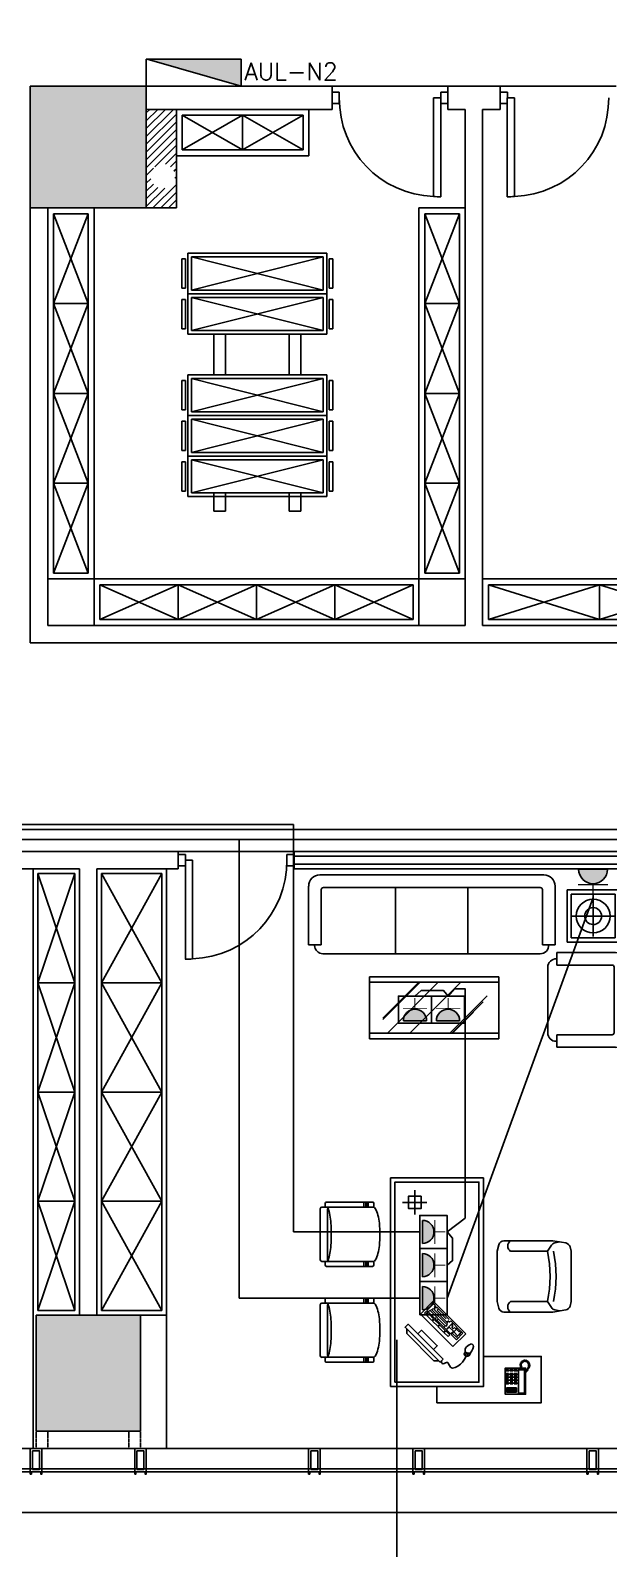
# Model space of a CAD drawing. Header units: inches. Extents: x 10 to 166961, y -47 to 131592.
# Drawn here: x 103723 to 108710, y 20649 to 33743 of the extents above; entities that cross this region are included whole.
import ezdxf

# ---------------------------------------------------------------- set-up
doc = ezdxf.new("R2010")
doc.units = ezdxf.units.IN
doc.header["$MEASUREMENT"] = 0
doc.linetypes.add('CONTINOUS', pattern=[0])
doc.linetypes.add('DASH', pattern=[0.35, 0.25, -0.1])
for name, color, linetype in [('2', 2, 'Continuous'), ('4', 4, 'Continuous'), ('6', 6, 'Continuous'), ('8', 8, 'Continuous'), ('D-电气标号', 7, 'Continuous'), ('METAL', 7, 'Continuous'), ('Shearwall', 7, 'Continuous'), ('shearwall-bh', 253, 'Continuous'), ('stair', 2, 'Continuous'), ('wall', 2, 'Continuous'), ('windows', 4, 'Continuous'), ('修改', 1, 'Continuous'), ('家具', 9, 'Continuous'), ('尺寸3', 31, 'Continuous'), ('插座图', 4, 'Continuous')]:
    doc.layers.add(name, color=color, linetype=linetype)
doc.styles.get("Standard").update_dxf_attribs({"font": 'txt', "bigfont": 'gbcbig.shx'})

# ---------------------------------------------------------------- blocks, each defined once
blk = doc.blocks.new('Metal')
at = {"layer": 'METAL', "color": 4}
for points in [[(-50, 20), (-40, 20), (-40, 0), (40, 0), (40, 20), (50, 20), (50, -200), (-50, -200)], [(-30, -20), (30, -20), (30, -180), (-30, -180)]]:
    blk.add_lwpolyline(points, close=True, dxfattribs=at)
blk = doc.blocks.new('A$C6F910B85')
at = {"layer": '2', "linetype": 'CONTINOUS'}
blk.add_lwpolyline([(16, 10), (125, 446), (164, 437), (55, 0)], close=True, dxfattribs=at)
at = {"layer": '家具', "color": 8, "linetype": 'CONTINOUS'}
for p, q in [((181, 381), (159, 417)), ((96, 41), (181, 381)), ((96, 41), (60, 19))]:
    blk.add_line(p, q, dxfattribs=at)
blk.add_lwpolyline([(95, 325), (49, 337), (0, 142), (46, 131)], dxfattribs=at)
blk = doc.blocks.new('A$C199E2D14')
at = {"layer": '家具', "color": 8}
for p, q in [((207, 195), (191, 175)), ((199, 175), (210, 192)), ((212, 197), (207, 195)), ((210, 192), (216, 195)), ((215, 199), (212, 197)), ((218, 205), (215, 204)), ((215, 204), (215, 199)), ((216, 195), (218, 196)), ((221, 202), (218, 205)), ((218, 198), (220, 195)), ((218, 196), (218, 198)), ((224, 208), (219, 206)), ((219, 206), (221, 202)), ((220, 195), (232, 202)), ((232, 151), (223, 152)), ((223, 148), (236, 147)), ((223, 148), (223, 148)), ((230, 203), (224, 208)), ((236, 214), (229, 210)), ((229, 210), (230, 203)), ((232, 202), (250, 213)), ((238, 150), (232, 151)), ((243, 210), (236, 214)), ((236, 147), (242, 144)), ((244, 148), (238, 150)), ((247, 220), (241, 217)), ((241, 217), (243, 210)), ((242, 144), (243, 145)), ((243, 145), (245, 141)), ((248, 151), (244, 148)), ((245, 141), (251, 139)), ((252, 216), (247, 220)), ((253, 148), (248, 151)), ((251, 213), (276, 213)), ((251, 139), (254, 145)), ((254, 223), (252, 216)), ((269, 144), (253, 148)), ((262, 223), (254, 223)), ((254, 145), (256, 137)), ((262, 215), (262, 223)), ((264, 223), (262, 215)), ((263, 135), (266, 143)), ((270, 223), (264, 223)), ((266, 143), (269, 134)), ((283, 149), (269, 144)), ((273, 216), (270, 223)), ((276, 223), (273, 216)), ((275, 136), (277, 143)), ((282, 222), (276, 223)), ((276, 213), (293, 203)), ((277, 143), (282, 138)), ((282, 214), (282, 222)), ((287, 219), (282, 214)), ((282, 138), (288, 140)), ((294, 160), (283, 149)), ((285, 146), (292, 143)), ((288, 140), (285, 146)), ((292, 216), (287, 219)), ((289, 209), (292, 216)), ((297, 212), (289, 209)), ((292, 143), (296, 147)), ((293, 203), (299, 189)), ((293, 154), (301, 151)), ((296, 147), (293, 154)), ((301, 173), (294, 160)), ((301, 209), (297, 212)), ((297, 202), (301, 209)), ((305, 204), (297, 202)), ((299, 189), (301, 173)), ((299, 161), (306, 161)), ((304, 155), (299, 161)), ((301, 194), (306, 199)), ((309, 194), (301, 194)), ((301, 169), (310, 169)), ((308, 165), (301, 169)), ((301, 151), (304, 155)), ((303, 187), (311, 189)), ((310, 185), (303, 187)), ((304, 177), (311, 180)), ((310, 174), (304, 177)), ((306, 199), (305, 204)), ((306, 161), (308, 165)), ((311, 189), (309, 194)), ((311, 180), (310, 185)), ((310, 169), (310, 174)), ((19, 101), (59, 101)), ((19, 101), (19, 10)), ((19, 10), (59, 10)), ((29, 101), (29, 10)), ((39, 101), (39, 10)), ((49, 101), (49, 10)), ((59, 101), (59, 10)), ((256, 137), (263, 135)), ((269, 134), (275, 136))]:
    blk.add_line(p, q, dxfattribs=at)
for points in [[(238, 146), (238, 0), (0, 0), (0, 186), (200, 186)], [(206, 186), (238, 186), (238, 150)]]:
    blk.add_lwpolyline(points, dxfattribs=at)
for points in [[(10, 175), (223, 175), (223, 120), (10, 120)], [(108, 106), (95, 106), (95, 82), (108, 82)], [(108, 69), (95, 69), (95, 45), (108, 45)], [(108, 31), (95, 31), (95, 7), (108, 7)], [(135, 106), (123, 106), (123, 82), (135, 82)], [(135, 69), (123, 69), (123, 45), (135, 45)], [(135, 31), (123, 31), (123, 7), (135, 7)], [(162, 106), (150, 106), (150, 82), (162, 82)], [(162, 69), (150, 69), (150, 45), (162, 45)], [(162, 31), (150, 31), (150, 7), (162, 7)], [(188, 106), (175, 106), (175, 82), (188, 82)], [(188, 69), (175, 69), (175, 45), (188, 45)], [(188, 31), (175, 31), (175, 7), (188, 7)], [(225, 106), (213, 106), (213, 82), (225, 82)], [(225, 69), (213, 69), (213, 45), (225, 45)], [(225, 31), (213, 31), (213, 7), (225, 7)]]:
    blk.add_lwpolyline(points, close=True, dxfattribs=at)
blk = doc.blocks.new('A$C2D870EBA')
at = {"layer": '4', "color": 4}
for p, q in [((58, 579), (58, 605)), ((515, 615), (68, 615)), ((112, 615), (112, 568)), ((121, 568), (121, 615)), ((134, 568), (134, 615)), ((156, 568), (156, 615)), ((525, 579), (525, 605)), ((557, 568), (515, 568)), ((573, 63), (573, 553)), ((58, 11), (58, 37)), ((515, 0), (68, 0)), ((112, 48), (112, 0)), ((121, 0), (121, 48)), ((134, 0), (134, 47)), ((156, 0), (156, 48)), ((557, 47), (515, 47)), ((525, 37), (525, 11))]:
    blk.add_line(p, q, dxfattribs=at)
for points in [[(0, 307, -0.025468), (5, 414, -0.03503), (19, 491, -0.073968), (46, 556, -0.261807), (64, 567, -0.264295)], [(64, 47, -0.261807), (46, 58, -0.073968), (19, 124, -0.03503), (5, 200, -0.025468), (0, 307, -0.025468)]]:
    blk.add_lwpolyline(points, format="xyb", dxfattribs=at)
for centre, radius, start, end in [((68, 605), 10.4, 90, 180), ((515, 605), 10.4, 0, 90), ((68, 579), 10.4, 180, 270), ((515, 579), 10.4, 270.0016, 0), ((557, 553), 15.6, 0, 90), ((68, 37), 10.4, 90, 180), ((68, 11), 10.4, 180, 270), ((515, 37), 10.4, 0, 89.9988), ((515, 11), 10.4, 270, 0), ((557, 63), 15.6, 270, 0)]:
    blk.add_arc(centre, radius, start, end, dxfattribs=at)
at = {"layer": '8', "color": 8}
for p, q in [((515, 568), (64, 568)), ((502, 68), (502, 547)), ((515, 47), (64, 47))]:
    blk.add_line(p, q, dxfattribs=at)
for points in [[(468, 308, -0.016344), (471, 416, -0.022849), (480, 492, -0.051986), (498, 561, -0.284906), (508, 568, -0.024025)], [(510, 49, -0.030131), (509, 49, -0.31106), (498, 56, -0.051986), (480, 125, -0.022849), (471, 201, -0.016344), (468, 308, -0.016344)]]:
    blk.add_lwpolyline(points, format="xyb", dxfattribs=at)
for centre, start, end in [((481, 547), 0, 90), ((481, 68), 270, 0)]:
    blk.add_arc(centre, 20.8, start, end, dxfattribs=at)
blk = doc.blocks.new('z1')
at = {"layer": '4', "color": 252}
for p, q in [((-186, -853), (-194, -897)), ((-114, -789), (-166, -824)), ((319, -789), (372, -824)), ((392, -853), (400, -897))]:
    blk.add_line(p, q, dxfattribs=at)
blk.add_lwpolyline([(1053, 564), (-747, 564), (-747, -236), (1053, -236)], close=True, dxfattribs=at)
blk.add_lwpolyline([(793, -236), (793, -735), (1193, -735), (1193, 165), (1053, 165)], dxfattribs=at)
blk.add_lwpolyline([(319, -356), (376, -370, -0.344151), (411, -414), (411, -834), (392, -948, -0.262026), (358, -984), (319, -994), (-114, -994), (-152, -984, -0.262026), (-186, -948), (-205, -834), (-205, -414, -0.344151), (-170, -370), (-114, -356)], format="xyb", close=True, dxfattribs=at)
for centre, radius, start, end in [((-141, -862), 45.6, 123.6901, 168.6901), ((103, 228), 1040, 257.982, 282.018), ((347, -862), 45.6, 11.3099, 56.3099)]:
    blk.add_arc(centre, radius, start, end, dxfattribs=at)
at = {"layer": '8', "color": 252}
for p, q in [((-536, 250), (-536, 460)), ((-641, 355), (-431, 355)), ((317, 197), (428, 307)), ((404, 257), (419, 272)), ((419, 272), (432, 259)), ((428, 307), (708, 26)), ((597, -85), (317, 197)), ((396, 250), (339, 193)), ((339, 193), (356, 176)), ((356, 176), (367, 187)), ((376, 178), (365, 167)), ((365, 167), (474, 58)), ((367, 187), (376, 178)), ((385, 191), (374, 180)), ((391, 208), (380, 196)), ((380, 196), (385, 191)), ((381, 150), (393, 161)), ((400, 224), (387, 211)), ((387, 211), (391, 208)), ((389, 187), (496, 80)), ((393, 161), (470, 84)), ((395, 204), (509, 89)), ((560, 85), (396, 250)), ((406, 237), (396, 228)), ((396, 228), (400, 224)), ((400, 220), (525, 95)), ((417, 244), (404, 257)), ((432, 259), (417, 244)), ((424, 237), (439, 252)), ((468, 193), (424, 237)), ((439, 252), (483, 207)), ((470, 183), (459, 172)), ((483, 207), (468, 193)), ((474, 187), (489, 202)), ((518, 143), (474, 187)), ((474, 157), (485, 169)), ((489, 202), (533, 157)), ((533, 157), (518, 143)), ((522, 139), (537, 154)), ((568, 93), (522, 139)), ((537, 154), (583, 107)), ((485, 69), (498, 56)), ((498, 56), (487, 45)), ((487, 45), (503, 28)), ((488, 69), (500, 80)), ((500, 80), (505, 74)), ((503, 28), (560, 85)), ((505, 74), (514, 83)), ((507, 24), (520, 37)), ((542, -11), (507, 24)), ((514, 83), (522, 76)), ((520, 37), (531, 26)), ((522, 76), (533, 87)), ((529, 91), (540, 102)), ((533, 87), (529, 91)), ((531, 26), (542, 37)), ((540, 58), (564, 82)), ((575, 22), (540, 58)), ((542, 37), (555, 24)), ((555, 2), (542, -11)), ((555, 24), (544, 13)), ((544, 13), (555, 2)), ((549, -14), (605, 41)), ((564, 82), (599, 46)), ((583, 107), (568, 93)), ((572, 89), (586, 104)), ((607, 54), (572, 89)), ((599, 46), (575, 22)), ((584, 17), (614, -13)), ((586, 104), (621, 68)), ((594, 30), (625, -2)), ((708, 26), (597, -85)), ((605, 41), (649, -4)), ((621, 68), (607, 54)), ((593, -59), (549, -14)), ((560, -7), (581, -27)), ((581, -27), (571, -37)), ((582, -48), (603, -28)), ((649, -4), (593, -59)), ((603, -28), (627, -4)), ((603, -28), (612, -37)), ((627, -4), (636, -13)), ((-114, -470), (-114, -789)), ((319, -789), (319, -470))]:
    blk.add_line(p, q, dxfattribs=at)
for points in [[(1016, 527), (-710, 527), (-710, -198), (1016, -198)], [(-590, 301), (-590, 409), (-482, 409), (-482, 301)]]:
    blk.add_lwpolyline(points, close=True, dxfattribs=at)
for centre, radius, start, end in [((-159, -504), 57, 36.8699, 143.1301), ((365, -504), 57, 36.8699, 143.1301), ((103, 177), 1040, 257.982, 282.018)]:
    blk.add_arc(centre, radius, start, end, dxfattribs=at)
at = {"layer": '家具', "color": 252}
for p, q in [((685, -128), (687, -140)), ((761, -90), (786, -82)), ((764, -105), (790, -98))]:
    blk.add_line(p, q, dxfattribs=at)
for centre, radius, start, end in [((784, -168), 106, 126.187, 158.0274), ((605, 153), 321, 288.5032, 303.1595), ((671, -120), 94.8, 357.1219, 27.0015), ((773, -100), 17, 296.3285, 354.4483), ((751, -98), 39, 354.4483, 37.2497), ((707, -129), 22.5, 208.6427, 269.0923)]:
    blk.add_arc(centre, radius, start, end, dxfattribs=at)
for points, knots in [([(789, -88), (813, -76), (861, -50), (921, 54), (820, 68), (870, 115), (840, 126), (829, 125)], [0, 0, 0, 0, 89.180996, 185.391702, 247.379604, 284.879604, 301.833056, 301.833056, 301.833056, 301.833056]), ([(721, -82), (733, -78), (749, -81), (767, -72), (775, -70), (781, -73), (782, -75)], [0, 0, 0, 0, 61.392948, 66.317377, 85.526749, 93.173022, 93.173022, 93.173022, 93.173022])]:
    blk.add_open_spline(points, degree=3, knots=knots, dxfattribs=at)
at = {"layer": '8', "color": 252, "ltscale": 10000, "yscale": 0.8982157077043667, "zscale": 0.8982157078096094}
for p, xscale, rotation in [((16, 656), 0.898215707813506, 90), ((290, 656), -0.898215707813506, 270)]:
    blk.add_blockref('A$C2D870EBA', p, dxfattribs=dict(at, xscale=xscale, rotation=rotation))
at = {"layer": '8', "color": 252, "xscale": 0.9450000000651926, "yscale": 0.9450000000433647, "zscale": 0.9450000000000001, "rotation": 180}
blk.add_blockref('A$C199E2D14', (1119, -425), dxfattribs=at)
at = {"layer": '家具', "color": 252, "extrusion": (0, 0, -1), "xscale": -0.9449999999935756, "yscale": 0.9450000000433644, "zscale": -0.9450000000000001, "rotation": 300.976146288009}
blk.add_blockref('A$C6F910B85', (-816, 93), dxfattribs=at)
blk = doc.blocks.new('A$C0DE74622')
at = {"layer": '家具', "color": 4}
for p, q in [((671, 632), (88, 632)), ((0, 543), (0, 71)), ((101, 71), (101, 515)), ((117, 531), (643, 531)), ((659, 515), (659, 71)), ((760, 71), (760, 543)), ((0, 71), (101, 71)), ((115, 0), (642, 0)), ((659, 71), (760, 71))]:
    blk.add_line(p, q, dxfattribs=at)
at = {"layer": '家具', "color": 4, "extrusion": (0, 0, -1)}
for centre, major_axis, start_param, end_param in [((88, 543), (0.4, 88.5), 4.708006, 6.278802), ((671, 543), (0.8, -88.5), 3.15089, 4.721687), ((117, 515), (11.8, -11.8), 2.356194, 3.926991), ((643, 515), (11.8, 11.8), 5.497787, 7.068583), ((115, 67), (0.8, 67), 3.130013, 4.70081), ((642, 67), (0.4, 67), 1.50663, 3.134946)]:
    blk.add_ellipse(centre, major_axis=major_axis, ratio=1, start_param=start_param, end_param=end_param, dxfattribs=at)
blk = doc.blocks.new('6447')
at = {"layer": '家具'}
h = blk.add_hatch(dxfattribs=at)
h.set_pattern_fill('AR-RROOF', color=8, scale=424.285714, angle=405, style=0)
h.set_pattern_definition([(135, (1000704.1, -49880.36), (-864.044, 324.0165), [5727.86, -763.714, 1909.286, -381.86]), (135, (1000210, -49656.25), (-89.105, -629.132), [1145.57, -126.013, 2291.143, -286.393]), (135, (1000339.6, -49974.87), (-1584.981, 1223.1624), [3054.857, -534.6, 1527.43, -381.857])])
h.paths.add_polyline_path([(1002122, -32951), (1002122, -32512), (1003022, -32512), (1003022, -32951)])
at = {"layer": '家具', "color": 4}
for p, q in [((1001538, -32190, 0), (1001538, -31682, 0)), ((1001633, -31586, 0), (1003567, -31586, 0)), ((1003663, -31682, 0), (1003663, -32190, 0)), ((1000984, -32166), (1000984, -31716)), ((1000984, -31716), (1001434, -31716)), ((1001434, -31716), (1001434, -32166)), ((1001646, -31713, 0), (1001646, -32190, 0)), ((1003536, -31695, 0), (1001665, -31695, 0)), ((1003554, -32190, 0), (1003554, -31713, 0)), ((1001434, -32166), (1000984, -32166)), ((1001646, -32190, 0), (1001538, -32190, 0)), ((1003663, -32190, 0), (1003554, -32190, 0)), ((1003539, -32266, 0), (1001665, -32266, 0)), ((1002022, -32464, 0), (1003137, -32464, 0)), ((1002022, -32999, 0), (1002022, -32464, 0)), ((1003137, -32464, 0), (1003137, -32999, 0)), ((1003137, -32999, 0), (1002022, -32999, 0))]:
    blk.add_line(p, q, dxfattribs=at)
at = {"layer": '家具', "color": 8}
for p, q in [((1001020, -32130), (1001020, -31752)), ((1001020, -31752), (1001398, -31752)), ((1001209, -31759), (1001209, -32116)), ((1001398, -31752), (1001398, -32130)), ((1002290, -32266, 0), (1002290, -31695, 0)), ((1002914, -32266, 0), (1002914, -31695, 0)), ((1001027, -31941), (1001391, -31941)), ((1001398, -32130), (1001020, -32130)), ((1002022, -32512, 0), (1003137, -32512, 0)), ((1002022, -32951, 0), (1003137, -32951, 0))]:
    blk.add_line(p, q, dxfattribs=at)
at = {"layer": '家具', "color": 4}
for centre, major_axis, start_param, end_param in [((1001633, -31682, 0), (-0.9, 95.2), -0.009767, 1.561029), ((1003567, -31682, 0), (1, 95.2), -1.560508, 0.010289), ((1001665, -31713, 0), (-12.8, 12.8), -0.785398, 0.785398), ((1003536, -31713, 0), (12.8, 12.8), 5.497787, 7.068583), ((1001665, -32194, 0), (1.6, 72.1), 1.535591, 3.163907), ((1003539, -32194, 0), (-0.6, 72.1), 3.133569, 4.704365)]:
    blk.add_ellipse(centre, major_axis=major_axis, ratio=1, start_param=start_param, end_param=end_param, dxfattribs=at)
at = {"layer": '家具', "color": 8}
for major_axis, start_param, end_param in [((0, 146), 1.571916208735653, 7.855101515915239), ((-0.2, 72.9), 1.56867049903344, 7.851855806213026)]:
    blk.add_ellipse((1001209, -31941), major_axis=major_axis, ratio=1, start_param=start_param, end_param=end_param, dxfattribs=at)
at = {"layer": '家具', "xscale": 1.075571177531856, "yscale": 1.075571177392703, "zscale": 1.075571177504394, "rotation": 90}
blk.add_blockref('A$C0DE74622', (1001600, -33073, 0), dxfattribs=at)
blk = doc.blocks.new('A$C127C375D')
at = {"layer": '插座图', "lineweight": -2}
blk.add_hatch(color=3, dxfattribs=at).paths.add_polyline_path([(91.7, 8.4, 1), (16.1, 8.4)])
at = {"layer": '插座图', "color": 3, "lineweight": -2}
blk.add_line((16.1, 8.4), (91.7, 8.4), dxfattribs=at)
blk.add_lwpolyline([(0, 0), (107.8, 0), (107.8, 88.6), (0, 88.6)], close=True, dxfattribs=at)
at = {"layer": '插座图', "color": 3, "lineweight": -2, "const_width": 3.2}
for points in [[(14.3, 48.8), (92.6, 48.8)], [(53.9, 46.2), (53.9, 82.6)]]:
    blk.add_lwpolyline(points, dxfattribs=at)
at = {"layer": '插座图', "color": 3, "lineweight": -2}
blk.add_arc((53.9, 8.4), 37.8, 0, 180, dxfattribs=at)
blk = doc.blocks.new('A$C029860CA')
at = {"layer": '插座图', "lineweight": -2}
blk.add_hatch(color=3, dxfattribs=at).paths.add_polyline_path([(96.7, 0, 1), (2.2, 0)])
at = {"layer": '插座图', "color": 3, "lineweight": -2}
blk.add_line((2.2, 0), (96.7, 0), dxfattribs=at)
at = {"layer": '插座图', "color": 3, "lineweight": -2, "const_width": 4}
for points in [[(0, 50.5), (97.9, 50.5)], [(49.5, 47.3), (49.5, 92.7)]]:
    blk.add_lwpolyline(points, dxfattribs=at)
at = {"layer": '插座图', "color": 3, "lineweight": -2}
blk.add_arc((49.5, 0), 47.3, 0, 180, dxfattribs=at)
blk = doc.blocks.new('A$C120B0ACC')
at = {"layer": '插座图', "lineweight": -2}
blk.add_hatch(color=3, dxfattribs=at).paths.add_polyline_path([(0, 44.1), (0, 0), (152.7, 0)])
at = {"layer": '插座图', "color": 3, "lineweight": -2}
for p, q in [((154.2, 44.1), (0, 44.1)), ((0, 44.1), (152.7, 0)), ((0, 44.1), (0, 0)), ((154.2, 0), (154.2, 44.1)), ((0, 0), (154.2, 0)), ((0, 0), (152.7, 0))]:
    blk.add_line(p, q, dxfattribs=at)

msp = doc.modelspace()

# ---------------------------------------------------------------- hatches: boundary and pattern name
at = {"layer": 'shearwall-bh'}
for points in [[(104723, 33262), (103723, 33262), (103723, 32212), (104723, 32212)], [(104673, 22662), (103773, 22662), (103773, 21662), (104673, 21662)]]:
    msp.add_hatch(color=252, dxfattribs=at).paths.add_polyline_path(points)

# ---------------------------------------------------------------- linework, layer by layer
at = {"color": 252}
for p, q in [((104723, 33062), (104983, 33062)), ((104723, 32212), (104723, 33062)), ((104983, 33062), (104983, 32212)), ((104723, 32212), (104983, 32212)), ((104983, 32212), (104723, 32212))]:
    msp.add_line(p, q, dxfattribs=at)
at = {"color": 2}
for p, q in [((105992, 26894), (99349, 26896)), ((112454, 26851), (99349, 26851)), ((105992, 23381), (105992, 26894)), ((105524, 26764), (99349, 26764)), ((112244, 26764), (105054, 26764)), ((105524, 22810), (105524, 26764)), ((108576, 26264), (107317, 22810)), ((107082, 23381), (105992, 23381)), ((107082, 22810), (105524, 22810))]:
    msp.add_line(p, q, dxfattribs=at)
for points in [[(107040, 25415), (107095, 25462), (107287, 25462), (107326, 25415)], [(107317, 23381), (107474, 23500), (107474, 25477), (107382, 25477), (107326, 25415)], [(107317, 23381), (107364, 23326), (107364, 23134), (107317, 23095)]]:
    msp.add_lwpolyline(points, dxfattribs=at)
at = {"layer": '4'}
for p, q in [((106325, 33210), (106325, 33114)), ((106387, 33210), (106325, 33210)), ((106387, 33114), (106387, 33210)), ((107200, 33162), (107200, 32310)), ((107200, 33162), (107262, 33162)), ((107262, 33210), (107262, 33114)), ((107325, 33210), (107262, 33210)), ((107262, 33162), (107262, 32308)), ((107325, 33114), (107325, 33210)), ((107774, 33114), (107774, 33210)), ((107774, 33210), (107837, 33210)), ((107837, 33210), (107836, 33114)), ((107836, 33162), (107836, 32308)), ((107899, 33162), (107836, 33162)), ((107899, 33162), (107899, 32310)), ((106325, 33114), (106387, 33114)), ((107262, 33114), (107325, 33114)), ((107836, 33114), (107774, 33114)), ((104998, 26539), (104998, 26635)), ((104998, 26635), (105061, 26635)), ((105061, 26635), (105060, 26539)), ((105060, 26587), (105060, 25733)), ((105123, 26587), (105060, 26587)), ((105123, 26587), (105123, 25735)), ((105935, 26539), (105936, 26635)), ((105936, 26635), (105998, 26635)), ((105998, 26635), (105998, 26539)), ((105060, 26539), (104998, 26539)), ((105998, 26539), (105935, 26539))]:
    msp.add_line(p, q, dxfattribs=at)
at = {"layer": '4', "color": 252}
for p, q in [((104723, 33031), (104755, 33062)), ((104723, 32963), (104822, 33062)), ((104723, 32896), (104889, 33062)), ((104723, 32829), (104957, 33062)), ((104723, 32761), (104983, 33021)), ((104723, 32694), (104983, 32954)), ((104723, 32627), (104983, 32887)), ((104723, 32559), (104983, 32819)), ((104797, 32566), (104983, 32752)), ((104888, 32589), (104983, 32685)), ((104933, 32567), (104983, 32617)), ((104723, 32492), (104786, 32554)), ((104962, 32529), (104983, 32550)), ((104970, 32469), (104983, 32483)), ((104723, 32425), (104763, 32464)), ((104723, 32357), (104785, 32418)), ((104723, 32290), (104823, 32389)), ((104723, 32223), (104883, 32382)), ((104780, 32212), (104983, 32415)), ((104848, 32212), (104983, 32348)), ((104915, 32212), (104983, 32281)), ((104982, 32212), (104983, 32213)), ((105081, 31822), (106281, 31822)), ((105081, 31472), (105081, 31822)), ((106281, 31822), (106281, 31472)), ((106281, 31472), (105081, 31472)), ((105081, 31472), (105081, 31122)), ((106281, 31472), (105081, 31472)), ((106281, 31122), (106281, 31472)), ((105081, 31122), (106281, 31122)), ((105306, 30772), (105306, 31122)), ((105406, 30772), (105406, 31122)), ((105956, 30772), (105956, 31122)), ((106056, 30772), (106056, 31122)), ((105081, 30772), (106281, 30772)), ((105081, 30422), (105081, 30772)), ((106281, 30772), (106281, 30422)), ((106281, 30422), (105081, 30422)), ((106281, 30422), (105081, 30422)), ((105081, 30422), (105081, 30072)), ((106281, 30072), (106281, 30422)), ((105081, 30072), (106281, 30072)), ((105081, 29722), (105081, 30072)), ((105081, 30072), (106281, 30072)), ((106281, 30072), (106281, 29722)), ((105306, 29597), (105306, 29747)), ((105406, 29747), (105406, 29597)), ((105956, 29597), (105956, 29747)), ((106056, 29747), (106056, 29597)), ((106281, 29722), (105081, 29722)), ((105406, 29597), (105306, 29597)), ((106056, 29597), (105956, 29597)), ((107624, 29012), (114023, 29012))]:
    msp.add_line(p, q, dxfattribs=at)
at = {"layer": '4', "extrusion": (0, 0, -1)}
msp.add_ellipse((107262, 33183), major_axis=(0, 875), ratio=1, start_param=3.141243, end_param=3.212732, dxfattribs=at)
at = {"layer": '4'}
for centre in [(107836, 33183), (105060, 26608)]:
    msp.add_ellipse(centre, major_axis=(0, 875), ratio=1, start_param=3.14131, end_param=3.212799, dxfattribs=at)
at = {"layer": '6', "color": 252}
msp.add_line((104673, 22662), (104898, 22662), dxfattribs=at)
at = {"layer": '8', "color": 252}
for p, q in [((105031, 31520), (105031, 31773)), ((105031, 31773), (105061, 31773)), ((105061, 31773), (105061, 31520)), ((106249, 31504), (105113, 31790)), ((105113, 31504), (106249, 31790)), ((106301, 31773), (106301, 31520)), ((106331, 31773), (106301, 31773)), ((106331, 31520), (106331, 31773)), ((105061, 31520), (105031, 31520)), ((106249, 31440), (105113, 31154)), ((105113, 31440), (106249, 31154)), ((106301, 31520), (106331, 31520)), ((105061, 31423), (105031, 31423)), ((105031, 31423), (105031, 31170)), ((105061, 31170), (105061, 31423)), ((106301, 31170), (106301, 31423)), ((106301, 31423), (106331, 31423)), ((106331, 31423), (106331, 31170)), ((105031, 31170), (105061, 31170)), ((106331, 31170), (106301, 31170)), ((105031, 30470), (105031, 30723)), ((105031, 30723), (105061, 30723)), ((105061, 30723), (105061, 30470)), ((106249, 30454), (105113, 30740)), ((105113, 30454), (106249, 30740)), ((106301, 30723), (106301, 30470)), ((106331, 30723), (106301, 30723)), ((106331, 30470), (106331, 30723)), ((105061, 30470), (105031, 30470)), ((106249, 30390), (105113, 30104)), ((105113, 30390), (106249, 30104)), ((106301, 30470), (106331, 30470)), ((105061, 30373), (105031, 30373)), ((105031, 30373), (105031, 30120)), ((105061, 30120), (105061, 30373)), ((106301, 30120), (106301, 30373)), ((106301, 30373), (106331, 30373)), ((106331, 30373), (106331, 30120)), ((105031, 30120), (105061, 30120)), ((106331, 30120), (106301, 30120)), ((105031, 29770), (105031, 30023)), ((105031, 30023), (105061, 30023)), ((105061, 30023), (105061, 29770)), ((106249, 29754), (105113, 30040)), ((105113, 29754), (106249, 30040)), ((106301, 30023), (106301, 29770)), ((106331, 30023), (106301, 30023)), ((106331, 29770), (106331, 30023)), ((105061, 29770), (105031, 29770)), ((106301, 29770), (106331, 29770)), ((113573, 28962), (107674, 28962)), ((107674, 28962), (107674, 28662)), ((108632, 28962), (107674, 28662)), ((107674, 28962), (108632, 28662)), ((108632, 28962), (108632, 28662)), ((109591, 28962), (108632, 28662)), ((108632, 28962), (109591, 28662)), ((107674, 28662), (113573, 28662))]:
    msp.add_line(p, q, dxfattribs=at)
at = {"layer": '8', "color": 252, "ltscale": 10000}
for p, q in [((105113, 31790), (106249, 31790)), ((105113, 31504), (105113, 31790)), ((106249, 31790), (106249, 31504)), ((106249, 31504), (105113, 31504)), ((106249, 31440), (105113, 31440)), ((105113, 31440), (105113, 31154)), ((106249, 31154), (106249, 31440)), ((105113, 31154), (106249, 31154)), ((105113, 30740), (106249, 30740)), ((105113, 30454), (105113, 30740)), ((106249, 30740), (106249, 30454)), ((106249, 30454), (105113, 30454)), ((106249, 30390), (105113, 30390)), ((105113, 30390), (105113, 30104)), ((106249, 30104), (106249, 30390)), ((105113, 30104), (106249, 30104)), ((105113, 30040), (106249, 30040)), ((105113, 29754), (105113, 30040)), ((106249, 30040), (106249, 29754)), ((106249, 29754), (105113, 29754))]:
    msp.add_line(p, q, dxfattribs=at)
at = {"layer": '8', "extrusion": (0, 0, -1)}
msp.add_ellipse((107253, 33175), major_axis=(627, 610), ratio=0.977189, start_param=2.391901, end_param=3.91014, dxfattribs=at)
at = {"layer": '8'}
for centre in [(107846, 33175), (105070, 26600)]:
    msp.add_ellipse(centre, major_axis=(627, -610), ratio=0.977189, start_param=-0.749692, end_param=0.768547, dxfattribs=at)
at = {"layer": 'Shearwall', "color": 252}
for p, q in [((104723, 33262), (103723, 33262)), ((103723, 33262), (103723, 32212)), ((104723, 32212), (104723, 33262)), ((103723, 32212), (104723, 32212)), ((104673, 22662), (103773, 22662)), ((103773, 22662), (103773, 21662)), ((104673, 21662), (104673, 22662)), ((103773, 21662), (104673, 21662))]:
    msp.add_line(p, q, dxfattribs=at)
at = {"layer": 'stair', "color": 6}
msp.add_lwpolyline([(154748, 26662), (154748, 26662), (155048, 20962), (91814, 20962), (92098, 25462), (92098, 35062)], dxfattribs=at)
at = {"layer": 'wall', "color": 252, "linetype": 'DASH'}
for p, q in [((103773, 21662), (103773, 21512)), ((103873, 21662), (103873, 21512)), ((104573, 21662), (104573, 21512)), ((104673, 21662), (104673, 21512))]:
    msp.add_line(p, q, dxfattribs=at)
at = {"layer": 'wall', "color": 2, "linetype": 'DASH'}
for p, q in [((103773, 21512), (103873, 21512)), ((103873, 21512), (103773, 21512)), ((104573, 21512), (104673, 21512)), ((104673, 21512), (104573, 21512))]:
    msp.add_line(p, q, dxfattribs=at)
at = {"layer": 'windows', "color": 2}
for p, q in [((104223, 21512), (92648, 21512)), ((104223, 21512), (132573, 21512)), ((104223, 21312), (92448, 21312)), ((104223, 21337), (92473, 21337)), ((104223, 21337), (132573, 21337)), ((104223, 21312), (132573, 21312))]:
    msp.add_line(p, q, dxfattribs=at)
at = {"layer": '尺寸3', "color": 252}
for p, q in [((104723, 33262), (106325, 33262)), ((106325, 33062), (106325, 33262)), ((106325, 33262), (107325, 33262)), ((107325, 33262), (107774, 33262)), ((107325, 33062), (107325, 33262)), ((107774, 33062), (107774, 33262)), ((108774, 33262), (107774, 33262)), ((104723, 33062), (106325, 33062)), ((105033, 32712), (105033, 33012)), ((105033, 33012), (106075, 33012)), ((105554, 32712), (105033, 33012)), ((105554, 33012), (105033, 32712)), ((105554, 32712), (105554, 33012)), ((106075, 33012), (105554, 32712)), ((106075, 32712), (105554, 33012)), ((106075, 33012), (106075, 32712)), ((106125, 33062), (106125, 32662)), ((107325, 33062), (107474, 33062)), ((107474, 33062), (107474, 28612)), ((107624, 33062), (107624, 28612)), ((107624, 33062), (107774, 33062)), ((104983, 32662), (106125, 32662)), ((106075, 32712), (105033, 32712)), ((103723, 32212), (103723, 28462)), ((103873, 32212), (103873, 28612)), ((104273, 32212), (104273, 28612)), ((107074, 32212), (107074, 28612)), ((107074, 32212), (107474, 32212)), ((103923, 29062), (103923, 32162)), ((103923, 32162), (104223, 32162)), ((104223, 31387), (103923, 32162)), ((103923, 31387), (104223, 32162)), ((104223, 32162), (104223, 29062)), ((107424, 32162), (107124, 32162)), ((107124, 32162), (107124, 29062)), ((107124, 31387), (107424, 32162)), ((107424, 31387), (107124, 32162)), ((107424, 29062), (107424, 32162)), ((103923, 31387), (104223, 31387)), ((103923, 30612), (104223, 31387)), ((104223, 30612), (103923, 31387)), ((107424, 31387), (107124, 31387)), ((107424, 30612), (107124, 31387)), ((107124, 30612), (107424, 31387)), ((103923, 30612), (104223, 30612)), ((104223, 29837), (103923, 30612)), ((103923, 29837), (104223, 30612)), ((107424, 30612), (107124, 30612)), ((107124, 29837), (107424, 30612)), ((107424, 29837), (107124, 30612)), ((103923, 29837), (104223, 29837)), ((103923, 29062), (104223, 29837)), ((104223, 29062), (103923, 29837)), ((107424, 29837), (107124, 29837)), ((107424, 29062), (107124, 29837)), ((107124, 29062), (107424, 29837)), ((103873, 29012), (107474, 29012)), ((104223, 29062), (103923, 29062)), ((107024, 28962), (104323, 28962)), ((104323, 28962), (104323, 28662)), ((104999, 28662), (104323, 28962)), ((104999, 28962), (104323, 28662)), ((104999, 28962), (104999, 28662)), ((105674, 28962), (104999, 28662)), ((105674, 28662), (104999, 28962)), ((105674, 28962), (105674, 28662)), ((106349, 28662), (105674, 28962)), ((106349, 28962), (105674, 28662)), ((106349, 28962), (106349, 28662)), ((107024, 28962), (106349, 28662)), ((107024, 28662), (106349, 28962)), ((107024, 28662), (107024, 28962)), ((107124, 29062), (107424, 29062)), ((103873, 28612), (107474, 28612)), ((104323, 28662), (107024, 28662)), ((107624, 28612), (114023, 28612)), ((103723, 28462), (118273, 28462)), ((103649, 26662), (104998, 26662)), ((104998, 26512), (104998, 26662)), ((105998, 26662), (104998, 26662)), ((108948, 26662), (105998, 26662)), ((105998, 26512), (105998, 26662)), ((108948, 26622), (105998, 26622)), ((103649, 26512), (104148, 26512)), ((103748, 26512), (103748, 21512)), ((103788, 26472), (104108, 26472)), ((103788, 22702), (103788, 26472)), ((103788, 25530), (104108, 26472)), ((104108, 25530), (103788, 26472)), ((104108, 26472), (104108, 22702)), ((104148, 26512), (104148, 22662)), ((104298, 26512), (104298, 22662)), ((104998, 26512), (104298, 26512)), ((104858, 26472), (104338, 26472)), ((104338, 26472), (104338, 22702)), ((104858, 25530), (104338, 26472)), ((104338, 25530), (104858, 26472)), ((104858, 22702), (104858, 26472)), ((104898, 26512), (104898, 21512)), ((108948, 26552), (105998, 26552)), ((108948, 26512), (105998, 26512)), ((103788, 25530), (104108, 25530)), ((104108, 24587), (103788, 25530)), ((103788, 24587), (104108, 25530)), ((104858, 25530), (104338, 25530)), ((104338, 24587), (104858, 25530)), ((104858, 24587), (104338, 25530)), ((103788, 24587), (104108, 24587)), ((103788, 23645), (104108, 24587)), ((104108, 23645), (103788, 24587)), ((104858, 24587), (104338, 24587)), ((104858, 23645), (104338, 24587)), ((104338, 23645), (104858, 24587)), ((103788, 23645), (104108, 23645)), ((104108, 22702), (103788, 23645)), ((103788, 22702), (104108, 23645)), ((104858, 23645), (104338, 23645)), ((104338, 22702), (104858, 23645)), ((104858, 22702), (104338, 23645)), ((104108, 22702), (103788, 22702)), ((104338, 22702), (104858, 22702))]:
    msp.add_line(p, q, dxfattribs=at)
msp.add_lwpolyline([(106885, 22449), (106885, 19664), (110078, 19664)], dxfattribs=at)

# ---------------------------------------------------------------- block references
at = {"layer": '8', "color": 5, "xscale": -1, "rotation": 90}
msp.add_blockref('z1', (107394, 23100), dxfattribs=at)
at = {"layer": '修改', "color": 2, "xscale": -1, "rotation": 180}
for p in [(103773, 21312), (104673, 21312), (106173, 21312), (107073, 21312), (108573, 21312)]:
    msp.add_blockref('Metal', p, dxfattribs=at)
at = {"layer": '尺寸3', "color": 5, "xscale": -1}
msp.add_blockref('6447', (1109786, 58046), dxfattribs=at)
at = {"layer": '插座图', "color": 0, "rotation": 180}
for name, p, xscale, yscale, zscale in [('A$C120B0ACC', (105540, 33495), 5.295882656355388, 5.295882656831964, 5.295882656842108), ('A$C029860CA', (108445, 26509), -2.647941336967051, 2.647941328585148, 2.647941328421054)]:
    msp.add_blockref(name, p, dxfattribs=dict(at, xscale=xscale, yscale=yscale, zscale=zscale))
at = {"layer": '插座图', "color": 0, "extrusion": (0, 0, -1), "xscale": 2.647941328235902, "yscale": 2.647941328417801, "zscale": -2.647941328421054}
for p in [(-107183, 25180), (-107468, 25180)]:
    msp.add_blockref('A$C127C375D', p, dxfattribs=at)
at = {"layer": '插座图', "color": 0, "extrusion": (0, 0, -1), "xscale": 2.647941328235902, "yscale": 2.647941328417801, "zscale": -2.647941328421054, "rotation": 90.00000000000001}
for p in [(-107082, 23238), (-107082, 22952), (-107082, 22667)]:
    msp.add_blockref('A$C127C375D', p, dxfattribs=at)

# ---------------------------------------------------------------- texts
at = {"layer": 'D-电气标号', "color": 7}
msp.add_text('AUL-N2', height=150, dxfattribs=at).set_placement((105570, 33314))

doc.saveas('drawing.dxf')
